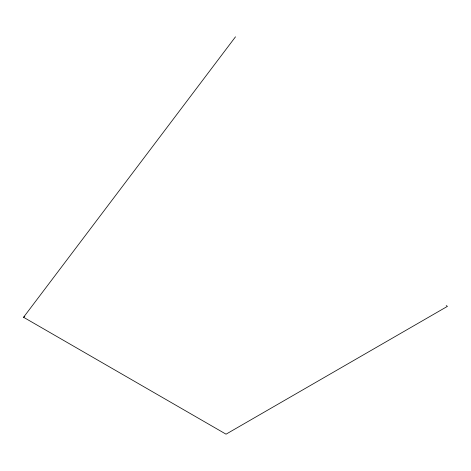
<?xml version="1.0" encoding="UTF-8"?>
<svg xmlns="http://www.w3.org/2000/svg" width="471" height="471" viewBox="0 0 471 471"><rect width="100%" height="100%" fill="white"/><g stroke="black" fill="none" stroke-linecap="round" stroke-linejoin="round"><path stroke-width="0.71" d="M446.178 305.614L447.45 306.35L226.039 434.18L23.55 317.271L235.5 36.82M23.55 317.271L24.822 316.536"/></g></svg>
